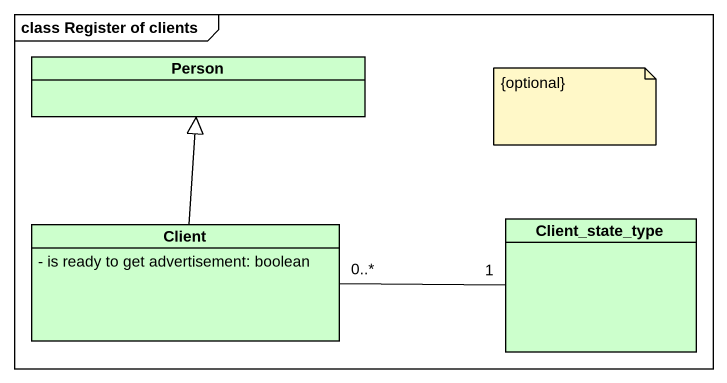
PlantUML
@startuml
mainframe class Register of clients
hide circle
hide empty members
skinparam classAttributeIconSize 0
class "Person" as Person_ #CCFFCC
class Client #CCFFCC {
  - is ready to get advertisement: boolean
}
class Client_state_type #CCFFCC
Client -up-|> Person_
Client_state_type "1" -left- "0..*" Client
note as N1
  {optional}
end note
@enduml
